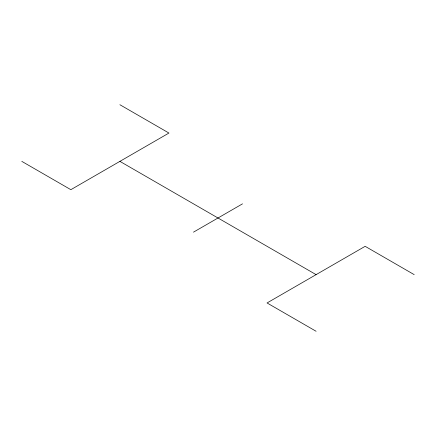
<?xml version="1.0" encoding="UTF-8"?>
<svg xmlns="http://www.w3.org/2000/svg" width="436" height="436" viewBox="0 0 436 436"><rect width="100%" height="100%" fill="white"/><g stroke="black" fill="none" stroke-linecap="round" stroke-linejoin="round"><path stroke-width="0.65" d="M193.475 232.159L242.525 203.841M119.9 104.727L168.95 133.045L70.85 189.682L21.8 161.364M414.2 274.636L365.15 246.318L267.05 302.955L316.1 331.273M119.9 161.364L316.1 274.636"/></g></svg>
